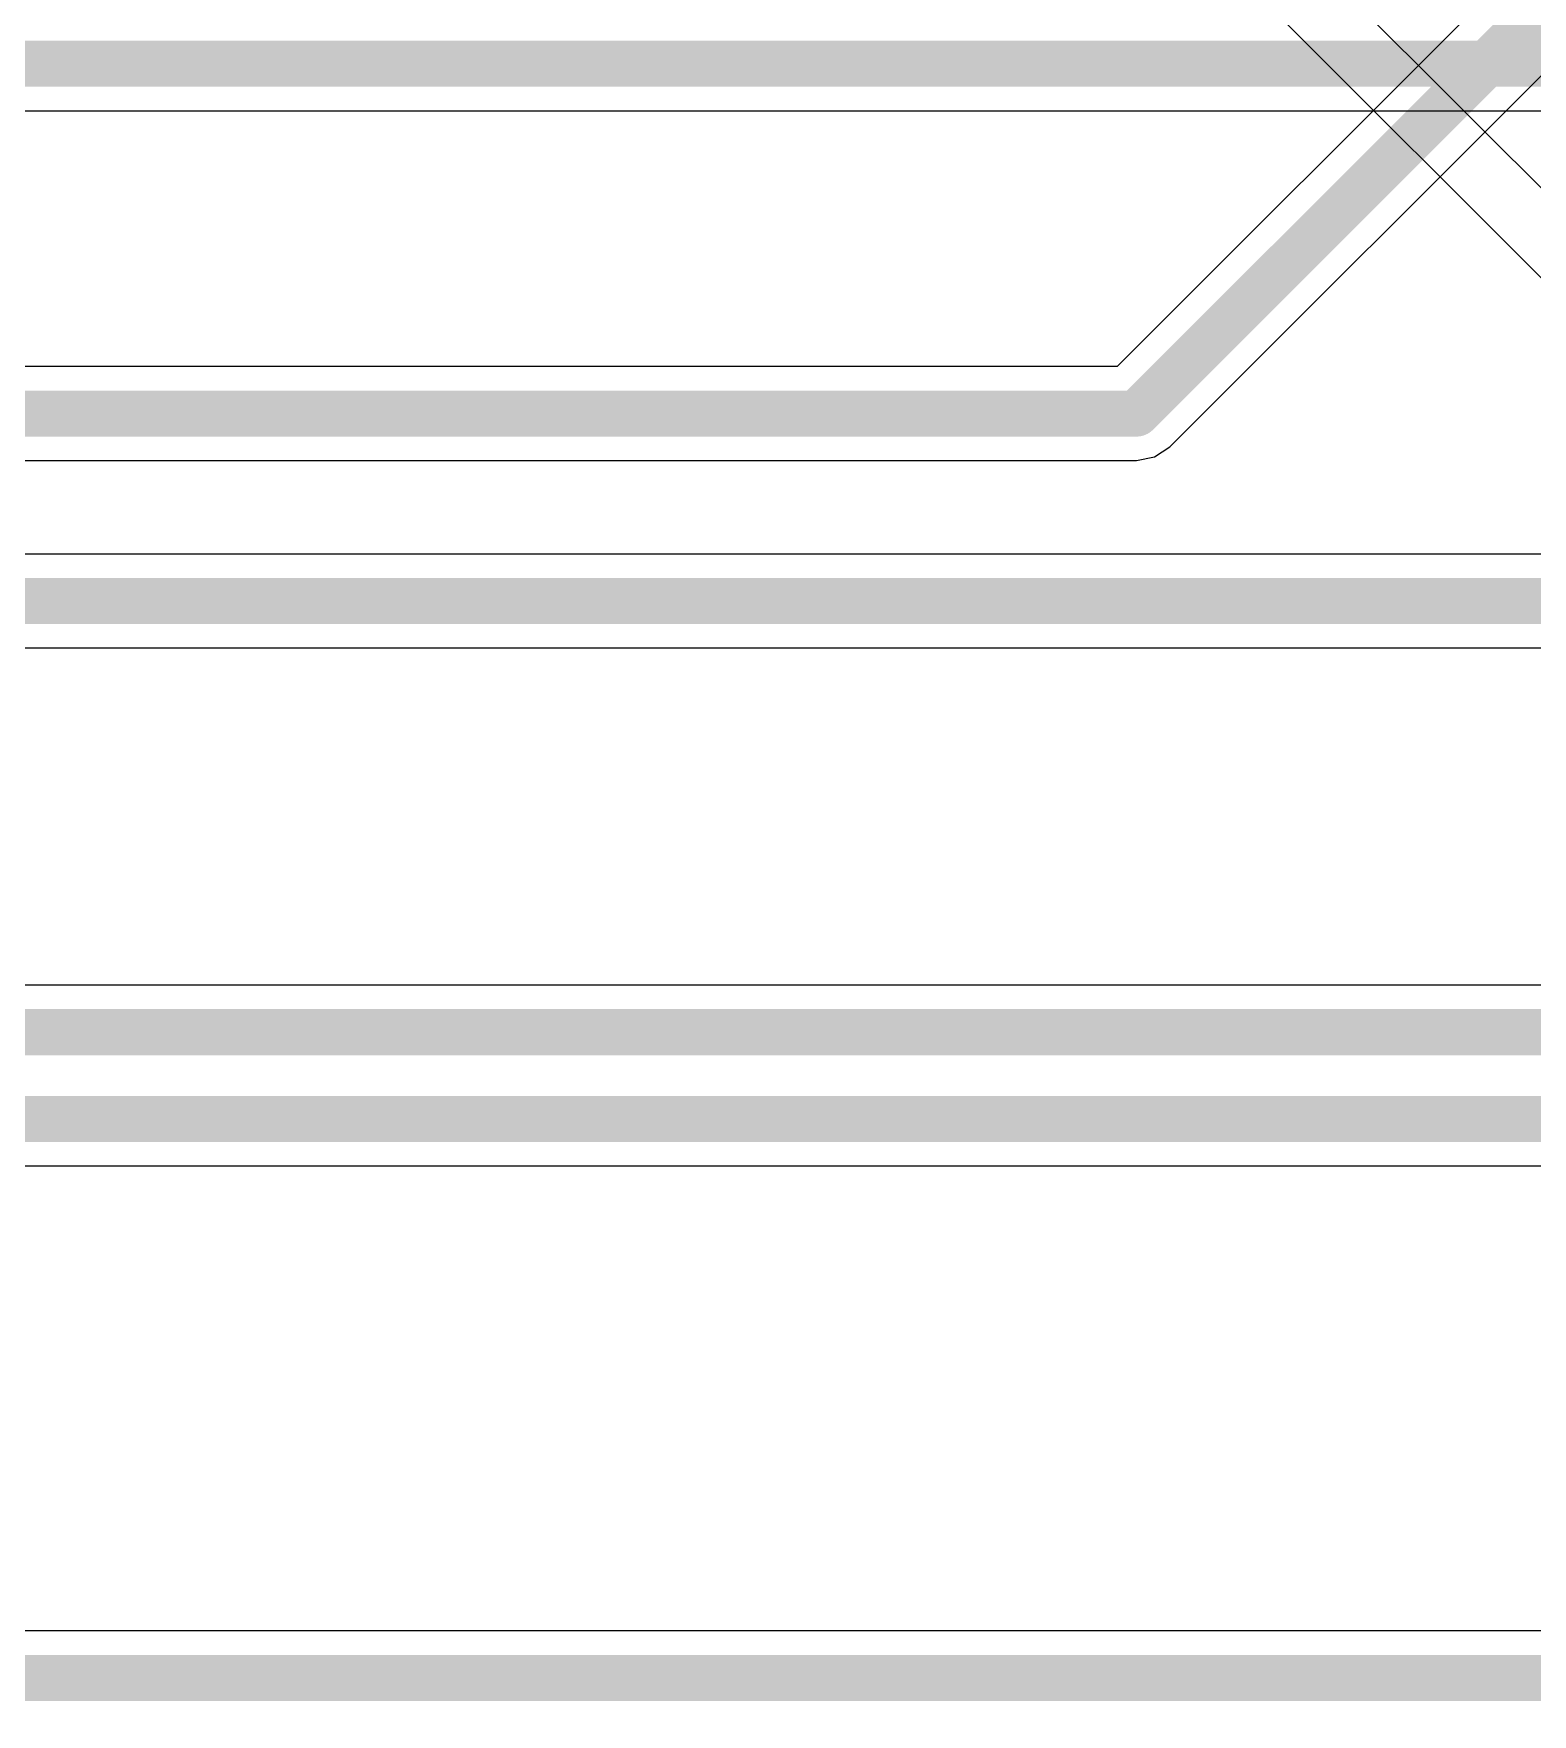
# Model space of a CAD drawing. Header units: millimetres. Extents: x 95 to 305, y 96 to 295.
# Drawn here: x 215.98 to 225.74, y 139.25 to 150.2 of the extents above; entities that cross this region are included whole.
import ezdxf

# ---------------------------------------------------------------- set-up
doc = ezdxf.new("R2010")
doc.units = ezdxf.units.MM
for name, color, linetype in [('BottomLayer', 5, 'Continuous'), ('BottomOverlay', 54, 'Continuous'), ('TopLayer', 1, 'Continuous')]:
    doc.layers.add(name, color=color, linetype=linetype)

msp = doc.modelspace()

# ---------------------------------------------------------------- linework, layer by layer
at = {"layer": 'BottomLayer'}
for p, q in [((227.712, 152.705), (223.034, 148.027)), ((223.377, 147.505), (228.142, 152.269)), ((223.034, 148.027), (215.681, 148.027)), ((223.278, 147.439), (223.377, 147.505)), ((215.808, 147.415), (223.161, 147.415)), ((223.161, 147.415), (223.278, 147.439)), ((223.161, 147.415), (223.161, 147.415))]:
    msp.add_line(p, q, dxfattribs=at)
at = {"layer": 'BottomLayer', "const_width": 0.3}
for points in [[(223.161, 147.721), (228.159, 152.719)], [(215.681, 147.721), (223.161, 147.721)]]:
    msp.add_lwpolyline(points, dxfattribs=at)
at = {"layer": 'BottomLayer', "const_width": 0.15}
msp.add_lwpolyline([(223.086, 147.721, 1), (223.236, 147.721, 1)], format="xyb", close=True, dxfattribs=at)
msp.add_lwpolyline([(223.086, 147.721, 1), (223.236, 147.721, 1)], format="xyb", close=True, dxfattribs=at)
at = {"layer": 'BottomOverlay'}
for p, q in [((221.784, 153.201), (242.412, 132.573)), ((241.925, 132.476), (221.54, 152.86))]:
    msp.add_line(p, q, dxfattribs=at)
at = {"layer": 'TopLayer'}
for p, q in [((209.476, 149.694), (236.2, 149.694)), ((240.473, 146.806), (210.295, 146.806)), ((210.06, 146.194), (240.482, 146.194)), ((238.464, 143.997), (210.521, 143.997)), ((210.554, 142.819), (238.785, 142.819)), ((235.957, 139.79), (212.094, 139.79))]:
    msp.add_line(p, q, dxfattribs=at)
at = {"layer": 'TopLayer', "const_width": 0.3}
for points in [[(209.35, 150), (236.2, 150)], [(210.06, 146.5), (240.6, 146.5)], [(210.394, 143.691), (238.591, 143.691)], [(210.253, 143.125), (238.785, 143.125)], [(211.551, 139.484), (236.084, 139.484)]]:
    msp.add_lwpolyline(points, dxfattribs=at)

doc.saveas('drawing.dxf')
